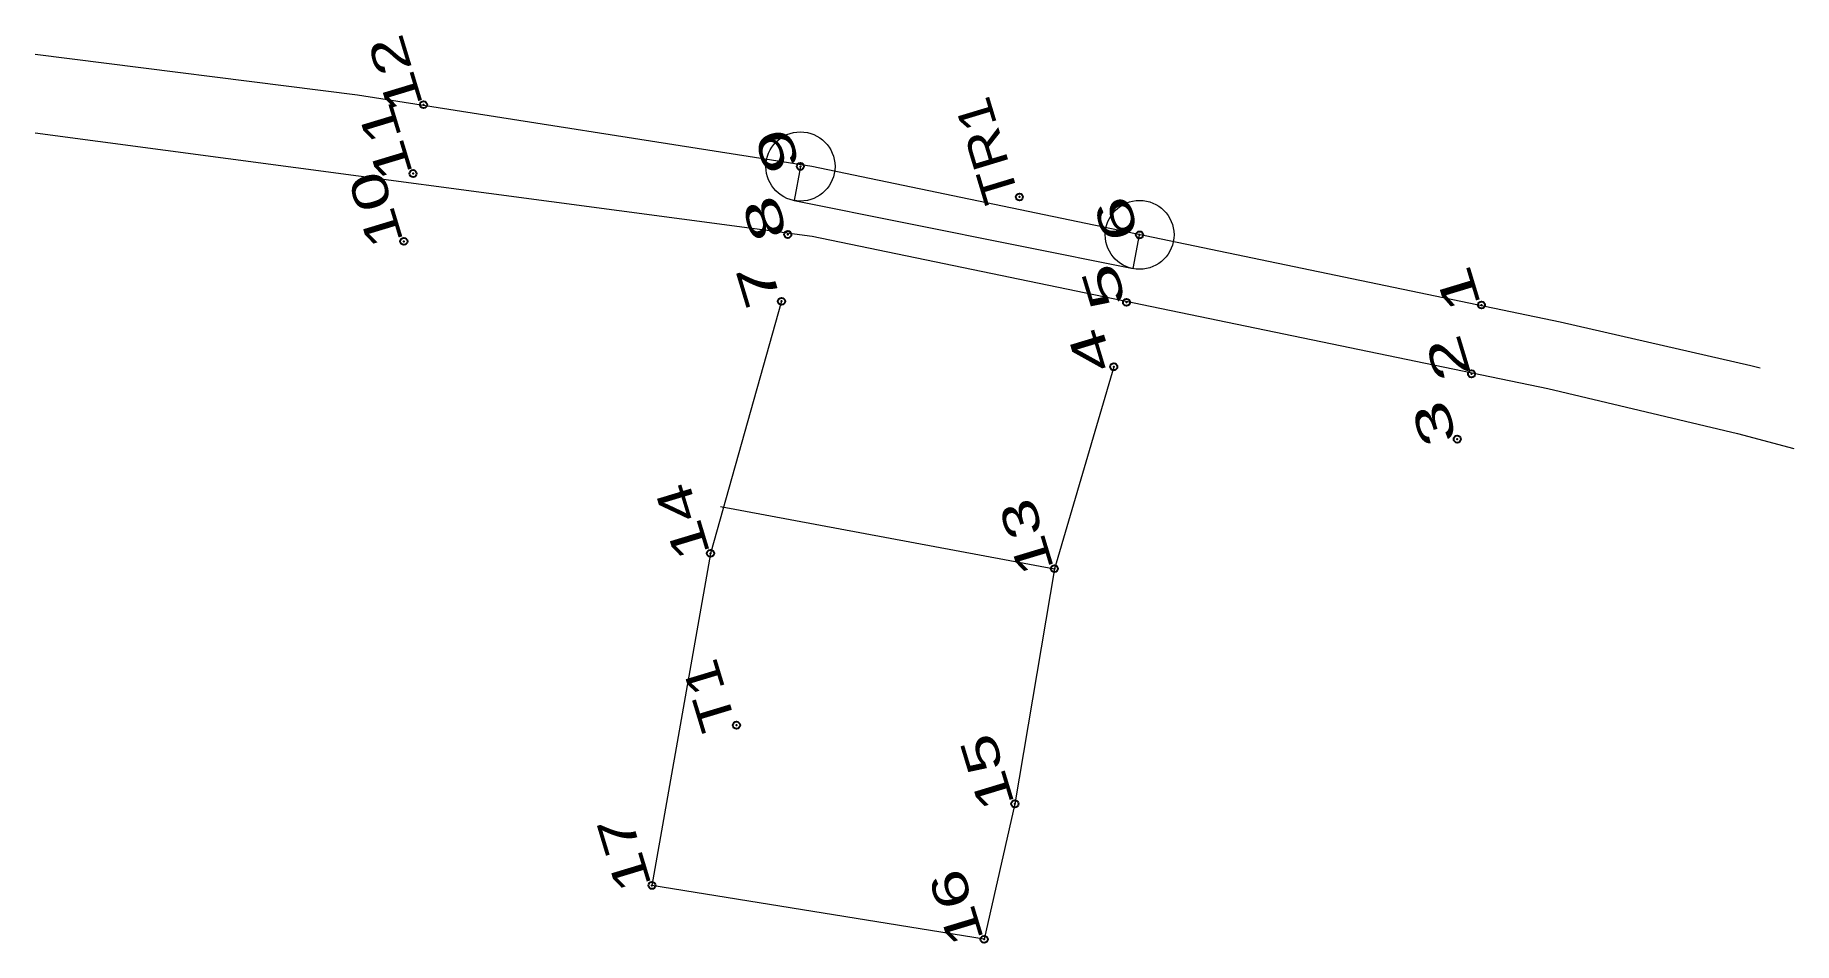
# Model space of a CAD drawing. Header units: metres. Extents: x 534092 to 539089, y 1847683 to 1850602.
# Drawn here: x 539000 to 539089.4, y 1850556.2 to 1850602.3 of the extents above.
import ezdxf

# ---------------------------------------------------------------- set-up
doc = ezdxf.new("R2010")
doc.units = ezdxf.units.M
doc.header["$LTSCALE"] = 0.72
doc.header["$PDMODE"] = 32
doc.header["$PDSIZE"] = 0.36
doc.layers.add('10', color=7, linetype='Continuous', lineweight=13)
doc.layers.add('22', color=7, linetype='Continuous', lineweight=13)
doc.layers.add('12', color=7, linetype='Continuous')
doc.layers.add('7', color=7, linetype='Continuous')

msp = doc.modelspace()

# ---------------------------------------------------------------- linework, layer by layer
at = {"layer": '10'}
for p, q in [((539038.92, 1850595.65), (539038.6, 1850593.92)), ((539038.6, 1850593.92), (539055.84, 1850590.46)), ((539055.84, 1850590.46), (539056.17, 1850592.17)), ((539034.85, 1850578.35), (539051.84, 1850575.19))]:
    msp.add_line(p, q, dxfattribs=at)
for points in [[(539037.96, 1850588.79), (539034.35, 1850575.97), (539031.37, 1850559.08)], [(539054.86, 1850585.46), (539051.84, 1850575.19), (539049.83, 1850563.23), (539048.27, 1850556.34), (539031.37, 1850559.08)]]:
    msp.add_lwpolyline(points, dxfattribs=at)
for centre, radius in [((539038.923, 1850595.649), 1.76), ((539056.174, 1850592.173), 1.75)]:
    msp.add_circle(centre, radius, dxfattribs=at)
at = {"layer": '22'}
for points in [[(539000, 1850601.37), (539016.4, 1850599.3), (539039.51, 1850595.66), (539077.56, 1850587.74), (539087.26, 1850585.52), (539087.73, 1850585.4)], [(539000, 1850597.36), (539039.52, 1850592.1), (539076.93, 1850584.35), (539086.58, 1850582.07), (539089.45, 1850581.3)]]:
    msp.add_lwpolyline(points, dxfattribs=at)
at = {"layer": '7'}
for p in [(539019.75, 1850598.79), (539019.22, 1850595.29), (539038.92, 1850595.65), (539050.06, 1850594.1), (539018.75, 1850591.84), (539038.28, 1850592.19), (539056.17, 1850592.17), (539037.96, 1850588.79), (539055.51, 1850588.74), (539073.56, 1850588.6), (539054.86, 1850585.46), (539073.06, 1850585.1), (539072.33, 1850581.78), (539034.35, 1850575.97), (539051.84, 1850575.19), (539035.67, 1850567.23), (539049.83, 1850563.23), (539031.37, 1850559.08), (539048.27, 1850556.34)]:
    msp.add_point(p, dxfattribs=at)

# ---------------------------------------------------------------- texts
at = {"layer": '12'}
for s, width, p in [('12', 1.45, (539019.75, 1850598.78)), ('TR1', 1.2, (539050.06, 1850594.1)), ('11', 1.45, (539019.23, 1850595.29)), ('9', 1.65, (539038.92, 1850595.65)), ('10', 1.45, (539018.75, 1850591.84)), ('8', 1.65, (539038.28, 1850592.19)), ('6', 1.65, (539056.17, 1850592.17)), ('7', 1.65, (539037.96, 1850588.79)), ('5', 1.65, (539055.51, 1850588.74)), ('1', 1.65, (539073.56, 1850588.6)), ('4', 1.65, (539054.86, 1850585.46)), ('2', 1.65, (539073.05, 1850585.1)), ('3', 1.65, (539072.34, 1850581.77)), ('14', 1.45, (539034.35, 1850575.97)), ('13', 1.45, (539051.84, 1850575.19)), ('T1', 1.3, (539035.67, 1850567.24)), ('15', 1.45, (539049.83, 1850563.23)), ('17', 1.45, (539031.37, 1850559.08)), ('16', 1.45, (539048.27, 1850556.34))]:
    msp.add_text(s, height=1.8, rotation=106.831, dxfattribs=dict(at, width=width)).set_placement(p)

doc.saveas('drawing.dxf')
